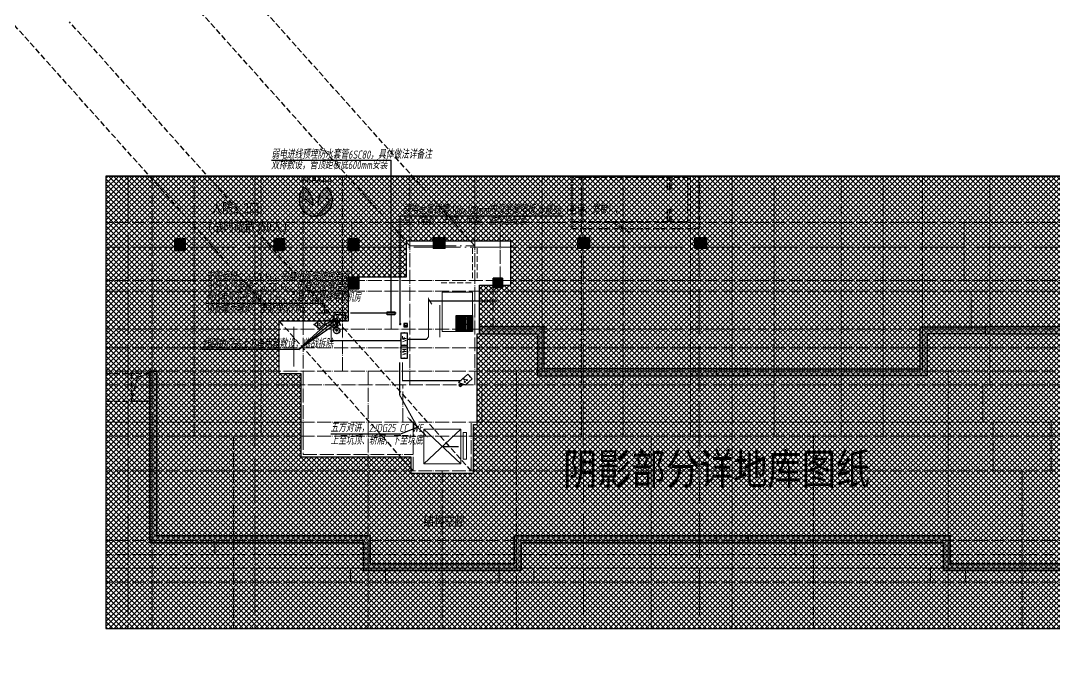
# Model space of a CAD drawing. Extents: x 3002737 to 4077523, y -995787 to -7267.
# Drawn here: x 3041366 to 3085920, y -801547 to -773423 of the extents above; entities that cross this region are included whole.
import ezdxf
from ezdxf.enums import TextEntityAlignment as Align
from ezdxf.xclip import XClip

# ---------------------------------------------------------------- set-up
doc = ezdxf.new("R2010")
doc.units = 0
doc.header["$LTSCALE"] = 1000
doc.header["$MEASUREMENT"] = 0
doc.header["$XCLIPFRAME"] = 2
for name, pattern in [('#P_--_20B1_001_t3$0$DASH', [0.35, 0.25, -0.1]), ('__DASH', [0.35, 0.25, -0.1]), ('DASH', [0.35, 0.25, -0.1]), ('DOTE', [2.4200000000000004, 2, -0.2, 0.02, -0.2])]:
    doc.linetypes.add(name, pattern=pattern)
doc.layers.get('0').update_dxf_attribs({"linetype": 'CONTINUOUS'})
for name, color, linetype in [('!!电气', 1, 'CONTINUOUS'), ('!校对', 2, 'CONTINUOUS'), ('0-R-口部编号', 211, 'CONTINUOUS'), ('0-R-风井', 2, 'CONTINUOUS'), ('0-R疏散口', 20, 'CONTINUOUS'), ('0-R防护单元标注', 2, 'CONTINUOUS'), ('DIM-照明', 7, 'CONTINUOUS'), ('EQUIP-安防', 3, 'CONTINUOUS'), ('EQUIP-电视', 3, 'CONTINUOUS'), ('HS-A-停车位（标准）', 9, 'CONTINUOUS'), ('LWIRE', 4, 'CONTINUOUS'), ('S-砼墙', 40, 'CONTINUOUS'), ('text', 7, 'CONTINUOUS'), ('WIRE-安防', 4, 'CONTINUOUS'), ('WIRE-综合布线', 5, 'DASH'), ('人防集水坑', 11, 'CONTINUOUS'), ('电气', 6, 'CONTINUOUS'), ('疏散口', 20, 'CONTINUOUS')]:
    doc.layers.add(name, color=color, linetype=linetype)
for name, color, linetype, lineweight in [('3.5方案汇报，与郭总、侯月琴确定户型_t8$0$STAIR', 2, 'CONTINUOUS', 18), ('DOTE', 19, 'DOTE', 9), ('STAIR', 252, 'CONTINUOUS', 20), ('WINDOW', 146, 'CONTINUOUS', 20), ('填充', 251, 'CONTINUOUS', 5), ('排水', 252, 'CONTINUOUS', 20), ('砼柱', 2, 'CONTINUOUS', 35)]:
    doc.layers.add(name, color=color, linetype=linetype, lineweight=lineweight)
doc.styles.add('-宋体', font='', dxfattribs={"width": 0.8})
doc.styles.add('_TEL_DIM', font='SIMPLEX', dxfattribs={"width": 0.8, "height": 3.5, "bigfont": 'HZTXT'})
doc.styles.add('HZTXT', font='gbeitc.shx', dxfattribs={"width": 0.8, "height": 400, "bigfont": 'hztxt.shx'})
doc.styles.add('SM1', font='realsz.shx', dxfattribs={"width": 0.75, "bigfont": 'realhz.shx'})
doc.styles.get("Standard").update_dxf_attribs({"font": 'gbenor.shx', "bigfont": 'gbcbig.shx'})
doc.styles.add('黑体', font='simhei.ttf')
doc.styles.get('-宋体').set_extended_font_data('SimSun')

# ---------------------------------------------------------------- blocks, each defined once
blk = doc.blocks.new('A$C1DD019F9')
at = {"layer": '疏散口'}
h = blk.add_hatch(color=256, dxfattribs=at)
edge = h.paths.add_edge_path()
edge.add_line((1657.837590239942, 3315.723901660649), (367.3306208625436, 2025.216944172512))
edge.add_arc((562.7390984487897, 1829.808464785995), 276.3493204781321, 134.999999736071, 315.0000450135555)
edge.add_line((758.1477304548025, 1634.400139819365), (1381.488251060247, 2257.740654682275))
edge.add_arc((-487.2515846193137, 1989.868379143272), 1887.841129295078, -24.12321173134552, 8.157426411511608, ccw=False)
edge.add_arc((-487.2518275084583, 1989.868449001487), 1887.841379523462, 303.5961554791981, 335.8767893464231, ccw=False)
edge.add_arc((1657.83757689014, 1657.627985069564), 1658.095916591085, 89.99999953869542, 228.4172749558772, ccw=False)
h = blk.add_hatch(color=256, dxfattribs=at)
edge = h.paths.add_edge_path()
edge.add_line((1657.837590239942, 3315.723901660649), (2948.344559617341, 2025.216944172512))
edge.add_arc((2752.936082031095, 1829.808464785995), 276.3493204781321, -135.00004501355562, 45.000000263928996, ccw=False)
edge.add_line((2557.527450025082, 1634.400139819365), (1934.186929419636, 2257.740654682275))
edge.add_arc((3802.926765099197, 1989.868379143272), 1887.841129295078, 171.8425735884883, 204.1232117313454)
edge.add_arc((3802.927007988342, 1989.868449001489), 1887.841379523464, 204.123210653577, 236.403844520802)
edge.add_arc((1657.837603589745, 1657.627985069564), 1658.095916591085, 311.5827250441228, 450.0000004613047)
for points in [[(1657.837590239942, 3315.723901660649), (367.3306208625437, 2025.216944172512, 1.000000395120669), (758.1477304548025, 1634.400139819365), (1381.488251060247, 2257.740654682275, -0.1417897514410627), (1235.721885070204, 1218.307265423704, -0.141789732410033), (557.3581269979476, 417.3751685111782, -0.6899650482418342), (1657.837590239942, 3315.723901660649)], [(1657.837590239942, 3315.723901660649), (2948.344559617341, 2025.216944172512, -1.000000395120669), (2557.527450025082, 1634.400139819365), (1934.186929419636, 2257.740654682275, 0.1417897514410627), (2079.953295409679, 1218.307265423704, 0.141789732410033), (2758.317053481937, 417.3751685111782, 0.6899650482418342), (1657.837590239942, 3315.723901660649)]]:
    blk.add_lwpolyline(points, format="xyb", close=True, dxfattribs=at)
blk = doc.blocks.new('TYUIYOIUO')
at = {"layer": '0-R-风井', "linetype": '__DASH'}
for p, q in [((-176845.2648744954, 752267.982219515), (-172262.26606619, 752267.982219515)), ((-172262.26606619, 752267.982219515), (-172262.26606619, 751067.982219515)), ((-171462.26606619, 752267.982219515), (-172262.26606619, 752267.982219515)), ((-171462.26606619, 751067.982219515), (-171462.26606619, 752267.982219515)), ((-177645.2648744954, 751067.982219515), (-172262.26606619, 751067.982219515)), ((-172262.26606619, 751067.982219515), (-171462.26606619, 751067.982219515)), ((-171462.26606619, 751067.982219515), (-172262.26606619, 751067.982219515))]:
    blk.add_line(p, q, dxfattribs=at)
blk.add_lwpolyline([(-171462.2654039526, 752267.9820795364), (-172010.2674376408, 752096.4550322909), (-172262.26606619, 751067.982219515)], dxfattribs=at)
blk = doc.blocks.new('A$C25A378E3')
at = {"layer": 'HS-A-停车位（标准）', "linetype": 'DASH'}
for p, q in [((299.9288666398497, 4280.200665866025), (299.9276344913524, 4120.200664976728)), ((299.9276344913524, 4120.200664976728), (799.9273485837039, 4120.008946264163)), ((299.9282505712472, 4200.200665451237), (799.9279646449722, 4200.00894667895)), ((299.9288666398497, 4280.200665866025), (799.9285807174165, 4280.00894703425)), ((799.9285807174165, 4280.00894703425), (799.9273485837039, 4120.008946264163)), ((1699.929113851395, 4280.193678615266), (1699.927881702897, 4120.19367778569)), ((1699.927881702897, 4120.19367778569), (2199.927595795365, 4120.001958953799)), ((1699.928497782676, 4200.193678200361), (2199.928211856517, 4200.001959428308)), ((1699.929113851395, 4280.193678615266), (2199.928827928961, 4280.001959843212)), ((2199.928827928961, 4280.001959843212), (2199.927595795365, 4120.001958953799)), ((300.0205537431175, 1700.046125917463), (-199.9740653929766, 2550.049336581258)), ((2200.020893819514, 1700.035927985562), (2700.026429273654, 2550.032717227354))]:
    blk.add_line(p, q, dxfattribs=at)
for points in [[(1.164153218269348e-10, 5499.999999999884), (2499.999999842257, 5499.971898506512), (2499.938176556607, -0.02810114610474557), (-0.06182328553404659, 3.472669050097466e-07)], [(299.9943796824664, 4999.996627852321), (2199.994379562442, 4999.975270717288), (2199.938176575466, -0.02472896687686443), (299.9381766954903, -0.003371831844560802)]]:
    blk.add_lwpolyline(points, close=True, dxfattribs=at)
blk = doc.blocks.new('A$C24B36177')
for points in [[(8033.00957166939, -57549.99999965215), (7583.00957166939, -57549.99999965215), (7583.00957166939, -58049.99999965215), (8033.00957166939, -58049.99999965215)], [(12308.00957166939, -57549.99999965215), (11858.00957166939, -57549.99999965215), (11858.00957166939, -58049.99999965215), (12308.00957166939, -58049.99999965215)], [(15508.00957167544, -57549.99999965215), (15058.00957167544, -57549.99999965215), (15058.00957167544, -58049.99999965215), (15508.00957167544, -58049.99999965215)], [(18725.00000000093, -57499.99999965215), (18725.00000000093, -57949.99999965215), (19225.00000000093, -57949.99999965215), (19225.00000000093, -57499.99999965215)], [(24950.00000000093, -57499.99999965215), (24950.00000000093, -57949.99999965215), (25450.00000000093, -57949.99999965215), (25450.00000000093, -57499.99999965215)], [(30000.00000000093, -57499.99999965215), (30000.00000000093, -57949.99999965215), (30500.00000000093, -57949.99999965215), (30500.00000000093, -57499.99999965215)], [(15508.00957167544, -59195.67061941), (15058.00957167544, -59195.67061941), (15058.00957167544, -59695.67061941), (15508.00957167544, -59695.67061941)], [(21708.00957167544, -59245.67061941), (21308.00957167544, -59245.67061941), (21308.00957167544, -59645.67061941), (21708.00957167544, -59645.67061941)]]:
    blk.add_hatch(color=252).paths.add_polyline_path(points)
at = {"layer": '砼柱', "color": 252, "lineweight": 35}
for points in [[(8033.00957166939, -57549.99999965215), (7583.00957166939, -57549.99999965215), (7583.00957166939, -58049.99999965215), (8033.00957166939, -58049.99999965215)], [(12308.00957166939, -57549.99999965215), (11858.00957166939, -57549.99999965215), (11858.00957166939, -58049.99999965215), (12308.00957166939, -58049.99999965215)], [(15508.00957167544, -57549.99999965215), (15058.00957167544, -57549.99999965215), (15058.00957167544, -58049.99999965215), (15508.00957167544, -58049.99999965215)], [(18725.00000000093, -57499.99999965215), (18725.00000000093, -57949.99999965215), (19225.00000000093, -57949.99999965215), (19225.00000000093, -57499.99999965215)], [(24950.00000000093, -57499.99999965215), (24950.00000000093, -57949.99999965215), (25450.00000000093, -57949.99999965215), (25450.00000000093, -57499.99999965215)], [(30000.00000000093, -57499.99999965215), (30000.00000000093, -57949.99999965215), (30500.00000000093, -57949.99999965215), (30500.00000000093, -57499.99999965215)], [(15508.00957167544, -59195.67061941), (15058.00957167544, -59195.67061941), (15058.00957167544, -59695.67061941), (15508.00957167544, -59695.67061941)], [(21708.00957167544, -59245.67061941), (21308.00957167544, -59245.67061941), (21308.00957167544, -59645.67061941), (21708.00957167544, -59645.67061941)]]:
    blk.add_lwpolyline(points, close=True, dxfattribs=at)
blk = doc.blocks.new('FSFSFASFSFESFSEF')
at = {"layer": '人防集水坑', "ltscale": 0.8}
h = blk.add_hatch(dxfattribs=at)
h.set_pattern_fill('GRATE', color=256, scale=75, style=0)
h.set_pattern_definition([(270, (-806039.3574039747, 23438904.07928268), (59.53125, -1.822618869043522e-14), []), (360, (-806039.3574039747, 23438904.07928268), (8.748522416193854e-14, 238.125), [])])
h.paths.add_polyline_path([(286466.5787021541, 761315.5335229017), (287066.5787021541, 761315.5335229017), (287066.5787021541, 760715.5335229017), (286466.5787021541, 760715.5335229017)])
at = {"layer": '人防集水坑'}
for points in [[(287116.5787021541, 760665.5335229017), (286416.5787021541, 760665.5335229017), (286416.5787021541, 761365.5335229017), (287116.5787021541, 761365.5335229017)], [(287066.5787021541, 760715.5335229017), (286466.5787021541, 760715.5335229017), (286466.5787021541, 761315.5335229017), (287066.5787021541, 761315.5335229017)]]:
    blk.add_lwpolyline(points, close=True, dxfattribs=at)
at = {"layer": '排水'}
blk.add_lwpolyline([(285816.5787021536, 760665.5335229018), (287116.5787021536, 760665.5335229018), (287116.5787021534, 762365.5335229018), (285816.5787021534, 762365.5335229018)], close=True, dxfattribs=at)
blk = doc.blocks.new('A$C74D73064')
at = {"layer": 'S-砼墙', "linetype": 'ByBlock'}
h = blk.add_hatch(color=252, dxfattribs=at)
h.dxf.hatch_style = 1
h.paths.add_polyline_path([(120813.0446735101, 23073.58569761738), (120813.0446735101, 22773.58569761738), (123313.0446743381, 22773.58569761738), (123313.0446743381, 20973.58569842193), (132389.0566211403, 20973.58570694039), (132389.0566207753, 21273.58570694039), (123613.0446743381, 21273.58569878701), (123613.0446743381, 23073.58569761738)])
h = blk.add_hatch(color=252, dxfattribs=at)
h.dxf.hatch_style = 1
h.paths.add_polyline_path([(142613.0701628977, 23073.58569761738), (142613.0701628977, 22773.58569761738), (140113.0701620698, 22773.58569761738), (140113.0701620698, 20973.58569842193), (131037.0582152675, 20973.58570694039), (131037.0582156326, 21273.58570694039), (139813.0701620698, 21273.58569878701), (139813.0701620698, 23073.58569761738)])
h = blk.add_hatch(color=252, dxfattribs=at)
h.dxf.hatch_style = 1
h.paths.add_polyline_path([(142613.0701628977, 23073.58569761738), (142613.0701628977, 22773.58569761738), (148313.0701613829, 22773.58569761738), (148313.0701613829, 20973.58569842193), (156813.0803640514, 20973.58567362209), (156813.0803636863, 21273.58567362209), (148613.0701613829, 21273.58569878701), (148613.0701613829, 23073.58569761738)])
h = blk.add_hatch(color=252, dxfattribs=at)
h.dxf.hatch_style = 1
h.paths.add_polyline_path([(132397.3616232752, 14073.585692161), (122313.0446736767, 14073.58569050278), (122313.0446735203, 12873.58569222968), (116113.0446758427, 12873.58569303458), (116113.0446763913, 14073.58569720155), (106913.0446720374, 14073.58570140856), (106913.0446720374, 21162.71327298798), (106613.0446720374, 21162.71327298798), (106613.0446720374, 13773.5857015457), (115813.0446763443, 13773.5856973395), (115813.0446757957, 12573.58569307462), (122613.0446734811, 12573.58569219057), (122613.0446736376, 13773.58569056494), (132397.3616233371, 13773.585692161)])
h = blk.add_hatch(color=252, dxfattribs=at)
h.dxf.hatch_style = 1
h.paths.add_polyline_path([(131028.7532131326, 14073.585692161), (141113.0701627311, 14073.58569050278), (141113.0701628876, 12873.58569222968), (147313.0701605651, 12873.58569303458), (147313.0701600165, 14073.58569720155), (156513.0701643705, 14073.58570140856), (156513.0701643705, 21162.71327298798), (156813.0701643705, 21162.71327298798), (156813.0701643705, 13773.5857015457), (147613.0701600636, 13773.5856973395), (147613.0701606121, 12573.58569307462), (140813.0701629267, 12573.58569219057), (140813.0701627702, 13773.58569056494), (131028.7532130707, 13773.585692161)])
at = {"layer": '填充'}
h = blk.add_hatch(dxfattribs=at)
h.set_pattern_fill('ANSI37', color=252, scale=100, style=0)
h.set_pattern_definition([(45, (953418.0689988486, -464688.2486653434), (-112.2532015133644, 112.2532015133644), []), (135, (953418.0689988486, -464688.2486653434), (-112.2532015133644, -112.2532015133644), [])])
h.paths.add_polyline_path([(115163.0337328772, 25223.58584189462), (115163.0337328687, 23323.58563984465), (112162.9439277471, 23323.58563984546), (112162.9439277444, 21073.60118549049), (113113.1169890254, 21073.56907853892), (113113.0592479145, 17473.62538959773), (117863.0349432965, 17473.56139976659), (117863.0312784122, 16773.59377983701), (120563.0336433345, 16773.59252153302), (120563.0360961088, 18873.65326665656), (120713.0863819981, 18873.52454982989), (120713.0837655098, 22773.53190565179), (120813.030525555, 22773.6394634454), (120813.035433386, 24873.58587426262), (122162.7863947467, 24871.42321983527), (122162.7777399082, 26768.17206862045), (117663.0336165932, 26775.40211124648), (117663.033622301, 25223.58963364828)], flags=16)
h.paths.add_polyline_path([(104713.0339225736, 29573.58821820468), (158713.0207901149, 29573.58821820468), (158713.0207901149, 10073.58821938152), (104713.0339225736, 10073.58821938152)])
at = {"color": 252}
for points in [[(104713.0339225736, 29573.58821820468), (158713.0207901149, 29573.58821820468), (158713.0207901149, 10073.58821938152), (104713.0339225736, 10073.58821938152)], [(115163.0337328772, 25223.58584189462), (115163.0337328687, 23323.58563984465), (112162.9439277471, 23323.58563984546), (112162.9439277444, 21073.60118549049), (113113.1169890254, 21073.56907853892), (113113.0592479145, 17473.62538959773), (117863.0349432965, 17473.56139976659), (117863.0312784122, 16773.59377983701), (120563.0336433345, 16773.59252153302), (120563.0360961088, 18873.65326665656), (120713.0863819981, 18873.52454982989), (120713.0837655098, 22773.53190565179), (120813.030525555, 22773.6394634454), (120813.035433386, 24873.58587426262), (122162.7863947467, 24871.42321983527), (122162.7777399082, 26768.17206862045), (117663.0336165932, 26775.40211124648), (117663.033622301, 25223.58963364828)]]:
    blk.add_lwpolyline(points, close=True, dxfattribs=at)
at = {"layer": '3.5方案汇报，与郭总、侯月琴确定户型_t8$0$STAIR', "color": 252}
for p, q in [((120013.0339389597, 18673.57902331755), (118413.0339389592, 17173.57902331895)), ((118413.0339389592, 18673.57902331755), (120013.0339389597, 17173.57902331895))]:
    blk.add_line(p, q, dxfattribs=at)
for points in [[(118413.0339389592, 17173.57902331895), (118413.0339389592, 18673.57902331755), (120013.0339389597, 18673.57902331755), (120013.0339389597, 17173.57902331895)], [(120113.0339389502, 17373.57902343443), (120113.0339389502, 18523.5790234349), (120263.033938953, 18523.5790234349), (120263.033938953, 17373.57902343443)]]:
    blk.add_lwpolyline(points, close=True, dxfattribs=at)
at = {"layer": 'DOTE', "color": 252}
for p, q in [((105680.0351011311, 54519.25646164967), (105680.0351011311, 8148.876076509594)), ((111130.0351011312, 54519.25646164967), (111130.0351011312, 8148.87607650971)), ((125240.0351011325, 54519.25646164967), (125305.0351011325, 8148.87607650971)), ((130240.0351011315, 54519.25646164967), (130305.0351011315, 8148.87607650971)), ((196116.043700602, 26519.29986870533), (-86385.24772744626, 26519.29986870522)), ((117813.0342295325, 26573.58858742355), (120613.0342338523, 26573.58858742344))]:
    blk.add_line(p, q, dxfattribs=at)
at = {"layer": 'DOTE', "color": 252, "linetype": 'DOTE', "ltscale": 0.3}
for p, q in [((113212.6522477574, 18373.86246106948), (113212.6522500894, 17573.8625362569)), ((113212.6522477887, 17573.8625362569), (117962.4579987339, 17573.86255010299))]:
    blk.add_line(p, q, dxfattribs=at)
at = {"layer": 'S-砼墙', "color": 252, "linetype": 'ByBlock'}
for points in [[(120813.0446735101, 23073.58569761738), (120813.0446735101, 22773.58569761738), (123313.0446743381, 22773.58569761738), (123313.0446743381, 20973.58569842193), (132389.0566211403, 20973.58570694039), (132389.0566207753, 21273.58570694039), (123613.0446743381, 21273.58569878701), (123613.0446743381, 23073.58569761738)], [(142613.0701628977, 23073.58569761738), (142613.0701628977, 22773.58569761738), (140113.0701620698, 22773.58569761738), (140113.0701620698, 20973.58569842193), (131037.0582152675, 20973.58570694039), (131037.0582156326, 21273.58570694039), (139813.0701620698, 21273.58569878701), (139813.0701620698, 23073.58569761738)], [(142613.0701628977, 23073.58569761738), (142613.0701628977, 22773.58569761738), (148313.0701613829, 22773.58569761738), (148313.0701613829, 20973.58569842193), (156813.0803640514, 20973.58567362209), (156813.0803636863, 21273.58567362209), (148613.0701613829, 21273.58569878701), (148613.0701613829, 23073.58569761738)]]:
    blk.add_lwpolyline(points, close=True, dxfattribs=at)
at = {"layer": 'S-砼墙', "color": 252, "lineweight": 35}
for points in [[(132397.3616232752, 14073.585692161), (122313.0446736767, 14073.58569050278), (122313.0446735203, 12873.58569222968), (116113.0446758427, 12873.58569303458), (116113.0446763913, 14073.58569720155), (106913.0446720374, 14073.58570140856), (106913.0446720374, 21162.71327298798), (106613.0446720374, 21162.71327298798), (106613.0446720374, 13773.5857015457), (115813.0446763443, 13773.5856973395), (115813.0446757957, 12573.58569307462), (122613.0446734811, 12573.58569219057), (122613.0446736376, 13773.58569056494), (132397.3616233371, 13773.585692161)], [(131028.7532131326, 14073.585692161), (141113.0701627311, 14073.58569050278), (141113.0701628876, 12873.58569222968), (147313.0701605651, 12873.58569303458), (147313.0701600165, 14073.58569720155), (156513.0701643705, 14073.58570140856), (156513.0701643705, 21162.71327298798), (156813.0701643705, 21162.71327298798), (156813.0701643705, 13773.5857015457), (147613.0701600636, 13773.5856973395), (147613.0701606121, 12573.58569307462), (140813.0701629267, 12573.58569219057), (140813.0701627702, 13773.58569056494), (131028.7532130707, 13773.585692161)]]:
    blk.add_lwpolyline(points, close=True, dxfattribs=at)
at = {"layer": 'STAIR', "color": 252, "linetype": '#P_--_20B1_001_t3$0$DASH'}
for p, q in [((120512.6750830493, 26473.43362693675), (120512.675083077, 25173.82425416785)), ((120712.6750830703, 25173.82425416785), (120712.6699965848, 26473.82416620152)), ((119163.0375650981, 24973.57798508916), (120513.0339390833, 24973.57798461604))]:
    blk.add_line(p, q, dxfattribs=at)
at = {"layer": 'STAIR', "color": 252}
blk.add_lwpolyline([(119103.0329206019, 24015.1139625354), (119103.0252705384, 22633.57843905326)], dxfattribs=at)
at = {"layer": 'WINDOW', "color": 252}
blk.add_line((112812.947745429, 21373.64992184553), (112812.9940717816, 23073.58563984302), dxfattribs=at)
at = {"layer": '填充', "color": 252}
for points in [[(104713.0339225736, 29573.58821820468), (158713.0207901149, 29573.58821820468), (158713.0207901149, 10073.58821938152), (104713.0339225736, 10073.58821938152)], [(115163.0337328772, 25223.58584189462), (115163.0337328687, 23323.58563984465), (112162.9439277471, 23323.58563984546), (112162.9439277444, 21073.60118549049), (113113.1169890254, 21073.56907853892), (113113.0592479145, 17473.62538959773), (117863.0349432965, 17473.56139976659), (117863.0312784122, 16773.59377983701), (120563.0336433345, 16773.59252153302), (120563.0360961088, 18873.65326665656), (120713.0863819981, 18873.52454982989), (120713.0837655098, 22773.53190565179), (120813.030525555, 22773.6394634454), (120813.035433386, 24873.58587426262), (122162.7863947467, 24871.42321983527), (122162.7777399082, 26768.17206862045), (117663.0336165932, 26775.40211124648), (117663.033622301, 25223.58963364828)]]:
    blk.add_lwpolyline(points, close=True, dxfattribs=at)
at = {"color": 252}
for name, p in [('A$C24B36177', (100104.7992927883, 84419.25646130543)), ('FSFSFASFSFESFSEF', (-166603.544763511, -737791.9544918023))]:
    blk.add_blockref(name, p, dxfattribs=at)
at = {"layer": '0-R疏散口', "color": 252, "xscale": -0.4305656706515025, "yscale": 0.4305656706515025, "zscale": 0.4305656706515025, "rotation": 181.4259203059818}
blk.add_blockref('A$C1DD019F9', (113024.1623974966, 29247.61985983886), dxfattribs=at)
at = {"layer": 'HS-A-停车位（标准）', "color": 252}
blk.add_blockref('TYUIYOIUO', (278075.2999756152, -731194.3965097175), dxfattribs=at)
at = {"layer": 'HS-A-停车位（标准）', "color": 252, "linetype": 'DASH', "xscale": -1, "rotation": 269.9993559612105}
blk.add_blockref('A$C25A378E3', (124805.0351014789, 27319.3182849366), dxfattribs=at)
at = {"layer": '0-R-口部编号', "color": 252, "style": '-宋体', "width": 0.75}
for s, p in [('人防2-2口', (109270.4349734171, 27974.05456492212)), ('(战时疏散350人)', (109097.6743380411, 27185.1620802572))]:
    blk.add_text(s, height=450, dxfattribs=at).set_placement(p)
at = {"layer": '0-R疏散口', "color": 252, "style": '-宋体', "width": 0.75}
blk.add_text('疏散口', height=450, dxfattribs=at).set_placement((113100.2447193355, 29316.4898346425))
at = {"layer": '0-R防护单元标注', "color": 252, "style": '-宋体', "width": 0.8}
blk.add_text('结构空腔', height=405, dxfattribs=at).set_placement((118411.6359662532, 14504.12095285417))
blk = doc.blocks.new('HFHFTHFD')
at = {"layer": 'DOTE', "linetype": 'DOTE', "ltscale": 0.3}
for p, q in [((420616.5787028493, 612948.8100463543), (420616.5787028495, 593448.8100475312)), ((422416.5787019647, 601748.8100391305), (422416.5787019647, 612948.8100463543)), ((425316.5787020741, 601748.8100473222), (425316.5787020741, 612948.8100463543)), ((427116.5787021646, 601748.8100473222), (427116.5787027501, 612948.8100463543)), ((428816.5787016117, 604548.8100388076), (428816.5787015849, 612948.8100463543)), ((431716.5787021924, 603949.0803065526), (431716.5787021923, 612948.8100463543)), ((434516.5787031293, 603949.0803065526), (434516.5787031293, 612948.8100463543)), ((437416.57870371, 604548.8100388076), (437416.5787037368, 612948.8100463543)), ((439116.5787031571, 601748.8100473222), (439116.5787025715, 612948.8100463543)), ((440916.5787032476, 601748.8100473222), (440916.5787032476, 612948.8100463543)), ((443816.578703357, 601748.8100391305), (443816.5787033571, 612948.8100463543)), ((445616.5787024723, 612948.8100463543), (445616.5787024723, 593448.8100475312)), ((447416.5787015875, 601748.8100391305), (447416.5787015874, 612948.8100463543)), ((450316.5787016969, 601748.8100473222), (450316.5787016969, 612948.8100463543)), ((452116.5787017875, 601748.8100473222), (452116.578702373, 612948.8100463543)), ((453816.5787012345, 604548.8100388076), (453816.5787012078, 612948.8100463543)), ((456716.5787018152, 603949.0803065526), (456716.5787018152, 612948.8100463543)), ((472616.5787020951, 610948.8100463543), (418616.5787028495, 610948.8100463543)), ((429216.5787418562, 608448.8079394411), (429216.5792071599, 610948.8075475836)), ((435616.5800621139, 608448.8079394314), (435616.5805274176, 610948.8075475739)), ((455616.5773428306, 608448.8079394314), (455616.5768775269, 610948.8075475739)), ((472616.5787020951, 608448.8100463543), (418616.5787028495, 608448.8100463543)), ((430916.5787021924, 606348.8100465569), (430916.5787021922, 608448.8100463543)), ((435316.5787031294, 606348.8100465569), (435316.5787031293, 608448.8100463543)), ((472616.5787020951, 607998.8100463543), (418616.5787028495, 607998.8100463543)), ((455916.5787018151, 606348.8100465569), (455916.5787018152, 607998.8100463542)), ((472616.5787020951, 606348.8100465569), (418616.5787028495, 606348.8100465569)), ((472616.5787020951, 605548.8100406288), (418616.5787028495, 605548.8100406289)), ((472616.5787020951, 604548.8100471114), (418616.5787028495, 604548.8100471116)), ((429916.7956125877, 604548.8100471115), (429916.5572264311, 593448.8100475312)), ((436316.361792734, 604548.8100471115), (436316.6001788905, 593448.8100475312)), ((454916.7956122105, 604548.8100471115), (454916.5572260541, 593448.8100475312)), ((418616.5787028495, 603949.0803176122), (472616.5787020951, 603949.0802720234)), ((431416.5779594908, 602348.8100463725), (431416.5779592263, 603948.8100463734)), ((434816.5794645891, 602348.8100463725), (434816.5794648536, 603948.8100463734)), ((456416.5779403554, 602348.8100463725), (456416.5779400909, 603948.8100463734)), ((472616.5787020951, 602348.8100463724), (418616.5787028495, 602348.8100463726)), ((431866.5787074884, 600248.8100463784), (431866.5787075731, 602348.8100463543)), ((434366.5786978334, 600248.8100463304), (434366.5786977486, 602348.8100463543)), ((456866.5787071111, 600248.8100463304), (456866.5787071959, 602348.8100463543)), ((459366.5786974561, 600248.8100463784), (459366.5786973714, 602348.8100463543)), ((472616.5787020951, 601748.8100473221), (418616.5787028495, 601748.8100473222)), ((424116.5787026776, 601748.8100392178), (424116.5787026776, 593448.8100475312)), ((442116.5787120232, 601748.8100392178), (442116.5787120232, 593448.8100475312)), ((449116.5786929213, 601748.8100392178), (449116.5786929213, 593448.8100475312)), ((472616.5787020951, 600248.810045596), (418616.5787028495, 600248.8100466327)), ((433116.5787096269, 600248.8100463543), (433116.5787096269, 593448.8100475312)), ((458116.5786953176, 600248.8100463543), (458116.5786953176, 593448.8100475312)), ((472616.5787020951, 597248.8100389724), (418616.5787028495, 597248.8100389724)), ((423316.5787026776, 597248.8100389725), (423316.5787026776, 596648.8100389723)), ((442916.5787231674, 597248.8100389725), (442916.5787231674, 596648.8100389723)), ((448316.5786817771, 597248.8100389725), (448316.5786817771, 596648.8100389723)), ((472616.5787020951, 596648.8100389723), (418616.5787028495, 596648.8100389723)), ((472616.5787020951, 596048.810047531), (418616.5787028495, 596048.810047531)), ((429166.6130644571, 596048.8100475312), (429166.6001787189, 595448.8100475312)), ((430666.5829980801, 596048.8100475312), (430666.5958838182, 595448.8100475312)), ((435566.574427765, 596048.8100475312), (435566.5615420268, 595448.8100475312)), ((437066.544361388, 596048.8100475312), (437066.5572471261, 595448.8100475312)), ((454166.6130435566, 596048.8100475312), (454166.6001578184, 595448.8100475312)), ((455666.5829771796, 596048.8100475312), (455666.5958629177, 595448.8100475312)), ((472616.5787020951, 595448.810047531), (418616.5787028495, 595448.8100475312))]:
    blk.add_line(p, q, dxfattribs=at)
blk = doc.blocks.new('A$C1984283D')
at = {"color": 251, "linetype": '__DASH', "true_color": 0x636466}
for p, q in [((22902.27094201744, 33464.5662420853), (5579.640258559957, 52818.60173579399)), ((25702.27094089426, 33464.56624208507), (8379.640257436782, 52818.60173579399)), ((23052.27163664997, 23764.56650227774), (5729.640953192487, 43118.60199598642)), ((25552.46730292588, 23764.56650227774), (8229.836619468406, 43118.60199598642))]:
    blk.add_line(p, q, dxfattribs=at)
at = {"color": 1}
blk.add_line((24302.46589246136, 24814.55307708576), (25007.80717981746, 24814.55307708576), dxfattribs=at)
ref = blk.add_blockref('A$C74D73064', (-94910.56804271042, 6890.976862527197))
XClip(ref).set_block_clipping_path([(104713.0339338902, 10073.589627109584), (158713.0208014316, 29573.5896259328)])
blk.add_blockref('HFHFTHFD', (-408814.1128116697, -576484.2435578944))
at = {"layer": 'text', "color": 8, "style": '黑体', "width": 0.8}
blk.add_text('阴影部分详地库图纸', height=1345.89029535865, dxfattribs=at).set_placement((29519.28807449993, 23175.30230136239))
blk = doc.blocks.new('$equip$00001465')
for p, q in [((-0.75, 0.1000000000003638), (-0.4571428571434808, 0.1000000000003638)), ((-0.75, -0.1000000000003638), (-0.75, 0.1000000000003638)), ((-0.5999999999985448, 0.3500000000003638), (-0.2000000000007276, -0.3500000000003638)), ((-0.5999999999985448, 0.3500000000003638), (0.75, 0.3500000000003638)), ((0.75, 0.3500000000003638), (0.75, -0.3500000000003638)), ((-0.75, -0.1000000000003638), (-0.3428571428557916, -0.1000000000003638)), ((0.75, -0.3500000000003638), (-0.2000000000007276, -0.3500000000003638))]:
    blk.add_line(p, q)
for centre in [(-0.0499999999992724, -0.0499999999992724), (0.09999999999854481, 0.1499999999996362), (0.25, -0.0499999999992724)]:
    blk.add_circle(centre, 0.05)
for p in [(-0.75, 0), (0.0750000000007276, 0.3500000000003638), (0.75, 0), (0.0750000000007276, -0.3500000000003638)]:
    blk.add_point(p)
for points in [[(-0.0499999999992724, 0), (-0.0499999999992724, 0), (-0.0750000000007276, -0.006698729810523218), (-0.02500000000145519, -0.006698729810523218)], [(0.05669872981161461, 0.1749999999992724), (0.143301270189113, 0.1749999999992724), (0.0499999999992724, 0.1499999999996362), (0.1500000000014552, 0.1499999999996362)], [(0.05669872981161461, 0.125), (0.143301270189113, 0.125), (0.0499999999992724, 0.1499999999996362), (0.1500000000014552, 0.1499999999996362)], [(0.0750000000007276, 0.1933012701883854), (0.125, 0.1933012701883854), (0.05669872981161461, 0.1749999999992724), (0.143301270189113, 0.1749999999992724)], [(0.0750000000007276, 0.106698729810887), (0.125, 0.106698729810887), (0.05669872981161461, 0.125), (0.143301270189113, 0.125)], [(0.09999999999854481, 0.2000000000007276), (0.09999999999854481, 0.2000000000007276), (0.0750000000007276, 0.1933012701883854), (0.125, 0.1933012701883854)], [(0.09999999999854481, 0.1000000000003638), (0.09999999999854481, 0.1000000000003638), (0.0750000000007276, 0.106698729810887), (0.125, 0.106698729810887)], [(0.25, 0), (0.25, 0), (0.2249999999985448, -0.006698729810523218), (0.2750000000014552, -0.006698729810523218)], [(-0.09330127018984058, -0.0249999999996362), (-0.006698729812342208, -0.0249999999996362), (-0.09999999999854481, -0.0499999999992724), (0, -0.0499999999992724)], [(-0.09330127018984058, -0.0750000000007276), (-0.006698729812342208, -0.0750000000007276), (-0.09999999999854481, -0.0499999999992724), (0, -0.0499999999992724)], [(-0.0750000000007276, -0.006698729810523218), (-0.02500000000145519, -0.006698729810523218), (-0.09330127018984058, -0.0249999999996362), (-0.006698729812342208, -0.0249999999996362)], [(-0.0750000000007276, -0.09330127018984058), (-0.02500000000145519, -0.09330127018984058), (-0.09330127018984058, -0.0750000000007276), (-0.006698729812342208, -0.0750000000007276)], [(-0.0499999999992724, -0.1000000000003638), (-0.0499999999992724, -0.1000000000003638), (-0.0750000000007276, -0.09330127018984058), (-0.02500000000145519, -0.09330127018984058)], [(0.2066987298094318, -0.0249999999996362), (0.2933012701905682, -0.0249999999996362), (0.2000000000007276, -0.0499999999992724), (0.2999999999992724, -0.0499999999992724)], [(0.2066987298094318, -0.0750000000007276), (0.2933012701905682, -0.0750000000007276), (0.2000000000007276, -0.0499999999992724), (0.2999999999992724, -0.0499999999992724)], [(0.2249999999985448, -0.006698729810523218), (0.2750000000014552, -0.006698729810523218), (0.2066987298094318, -0.0249999999996362), (0.2933012701905682, -0.0249999999996362)], [(0.2249999999985448, -0.09330127018984058), (0.2750000000014552, -0.09330127018984058), (0.2066987298094318, -0.0750000000007276), (0.2933012701905682, -0.0750000000007276)], [(0.25, -0.1000000000003638), (0.25, -0.1000000000003638), (0.2249999999985448, -0.09330127018984058), (0.2750000000014552, -0.09330127018984058)]]:
    blk.add_solid(points)
at = {"flags": 9}
blk.add_attdef('A', (-0.0158493649068987, -0.01584936490507971), '', height=2e-05, dxfattribs=at)
blk = doc.blocks.new('A$C04F44ECC')
at = {"layer": '!!电气'}
for p, q in [((0, 0), (-300, 0)), ((-300, 0), (-300, -300)), ((-250, -200), (-250, 0)), ((0, 0), (-223.3450037743896, -26.92685067094862)), ((-50, 0), (-50, -200)), ((0, -300), (0, 0)), ((-223.3450037743896, -26.92685067094862), (-300, -300)), ((-300, -300), (0, -300)), ((-50, -200), (-250, -200))]:
    blk.add_line(p, q, dxfattribs=at)
blk = doc.blocks.new('$equip$00001801')
for p, q in [((-0.6500000000014552, 0.7000000000007276), (-0.6500000000014552, 0)), ((0.6500000000014552, 0.7000000000007276), (-0.6500000000014552, 0.7000000000007276)), ((-0.6500000000014552, 0), (0.6500000000014552, 0)), ((0.6500000000014552, 0.7000000000007276), (0.6500000000014552, 0))]:
    blk.add_line(p, q)
for p in [(-0.6500000000014552, 0.3500000000003638), (0, 0.7000000000007276), (0, 0), (0.6500000000014552, 0.3500000000003638)]:
    blk.add_point(p)
at = {"color": 7, "style": '_TEL_DIM'}
blk.add_attdef('$TEXT$', text='', height=0.4, dxfattribs=at).set_placement((0, 0.3500000000003638), align=Align.MIDDLE_CENTER)
at = {"color": 7, "style": '_TEL_DIM', "flags": 1}
blk.add_attdef('A', text='', height=2e-05, dxfattribs=at).set_placement((0, 0), align=Align.MIDDLE_CENTER)
blk = doc.blocks.new('$equip$00001800')
for p, q in [((-0.6500000000014552, 0.7000000000007276), (-0.6500000000014552, 0)), ((0.6500000000014552, 0.7000000000007276), (-0.6500000000014552, 0.7000000000007276)), ((-0.6500000000014552, 0), (0.6500000000014552, 0)), ((0.6500000000014552, 0.7000000000007276), (0.6500000000014552, 0))]:
    blk.add_line(p, q)
for p in [(-0.6500000000014552, 0.3500000000003638), (0, 0.7000000000007276), (0, 0), (0.6500000000014552, 0.3500000000003638)]:
    blk.add_point(p)
at = {"color": 7, "style": '_TEL_DIM'}
blk.add_attdef('$TEXT$', text='', height=0.4, dxfattribs=at).set_placement((0, 0.3500000000003638), align=Align.MIDDLE_CENTER)
at = {"color": 7, "style": '_TEL_DIM', "flags": 1}
blk.add_attdef('A', text='', height=2e-05, dxfattribs=at).set_placement((0, 0), align=Align.MIDDLE_CENTER)
blk = doc.blocks.new('$equip$00002617')
for p, q in [((0.6250151190488396, 0.4150200000058248), (-0.6249848809511604, 0.4150200000058248)), ((-0.6249848809511604, 0.4150200000058248), (-0.6249848809511604, -0.4149799999959214)), ((-0.6249848809511604, 0.2150200000050972), (0.3250151190459292, 0.2150200000050972)), ((0.3250151190459292, 0.2150200000050972), (0.6250151190488396, 0.07502000000567932)), ((0.6250151190488396, -0.4149799999959214), (0.6250151190488396, 0.4150200000058248)), ((-0.6249848809511604, -0.4149799999959214), (0.6250151190488396, -0.4149799999959214))]:
    blk.add_line(p, q)
at = {"linetype": 'Continuous', "const_width": 0.04}
blk.add_lwpolyline([(-0.6249848809511604, 0.4150200000058248), (0.6250151190488396, 0.4150200000058248), (0.6250151190488396, -0.4149799999959214), (-0.6249848809511604, -0.4149799999959214)], close=True, dxfattribs=at)
at = {"color": 1}
for p in [(-0.6249848809511604, 2.000000495172571e-05), (1.51190488395514e-05, 0.4150200000058248), (0.6250151190488396, 2.000000495172571e-05), (0.01750438004455646, -0.4149799999959214)]:
    blk.add_point(p, dxfattribs=at)
at = {"color": 7, "style": '_TEL_DIM', "flags": 1}
blk.add_attdef('A', text='', height=2.5e-05, dxfattribs=at).set_placement((0, 1.818989403545856e-12), align=Align.MIDDLE_CENTER)
blk = doc.blocks.new('$equip$00002474')
for p, q in [((-0.519992380955955, 1.000000338535756e-05), (7.619048119522631e-06, 0.4400100000020757)), ((7.619048119522631e-06, -0.4399899999989429), (-0.519992380955955, 1.000000338535756e-05)), ((7.619048119522631e-06, 0.4400100000020757), (0.5200076190521941, 1.000000338535756e-05)), ((0.5200076190521941, 1.000000338535756e-05), (7.619048119522631e-06, -0.4399899999989429))]:
    blk.add_line(p, q)
at = {"const_width": 0.04}
blk.add_lwpolyline([(7.619048119522631e-06, 0.4400100000020757), (-0.519992380955955, 1.000000338535756e-05), (7.619048119522631e-06, -0.4399899999989429), (0.5200076190521941, 1.000000338535756e-05), (7.619048119522631e-06, 0.4400100000020757), (-0.519992380955955, 1.000000338535756e-05)], dxfattribs=at)
for p in [(-0.519992380955955, 1.000000338535756e-05), (7.619048119522631e-06, 0.4400100000020757), (0.5200076190521941, 1.000000338535756e-05), (7.619048119522631e-06, -0.4399899999989429)]:
    blk.add_point(p)
at = {"color": 7, "style": '_TEL_DIM'}
blk.add_attdef('$TEXT$', text='', height=0.3, dxfattribs=at).set_placement((0.02805548798642121, 0.01213281898526475), align=Align.MIDDLE_CENTER)
at = {"color": 7, "style": '_TEL_DIM', "flags": 1}
blk.add_attdef('A', text='', height=2e-05, dxfattribs=at).set_placement((0, 0), align=Align.MIDDLE_CENTER)
blk = doc.blocks.new('$TelecSys$00000079')
for p, q in [((0.7000000000007276, 0.7000000000007276), (0, 0)), ((0.1041666666678793, 0.1041666666660603), (0.1041666666678793, 0.1041666666660603)), ((-0.1041666666678793, -0.1041666666660603), (-0.1041666666678793, -0.1041666666660603))]:
    blk.add_line(p, q)
at = {"const_width": 0.1425}
blk.add_lwpolyline([(-0.07125000000087311, 0, 1), (0.07125000000087311, 0, 1)], format="xyb", close=True, dxfattribs=at)
blk.add_solid([(0.6300000000010186, 0.7700000000004366), (0.7700000000004366, 0.6299999999991996), (1.150000000001455, 1.149999999999636)])
at = {"width": 0.8, "flags": 9}
blk.add_attdef('A', (0, 0), '', height=2e-05, dxfattribs=at)
blk = doc.blocks.new('$TelecSys$00000080')
for p, q in [((-0.7000000000007276, -0.7000000000007276), (0, 0)), ((0.1041666666678793, 0.1041666666660603), (0.1041666666678793, 0.1041666666660603)), ((-0.1041666666678793, -0.1041666666660603), (-0.1041666666678793, -0.1041666666660603))]:
    blk.add_line(p, q)
at = {"const_width": 0.1425}
blk.add_lwpolyline([(0.07125000000087311, 0, 1), (-0.07125000000087311, 0, 1)], format="xyb", close=True, dxfattribs=at)
blk.add_solid([(-0.6300000000010186, -0.7700000000004366), (-0.7700000000004366, -0.6299999999991996), (-1.150000000001455, -1.149999999999636)])
at = {"width": 0.8, "flags": 9}
blk.add_attdef('A', (0, 0), '', height=2e-05, rotation=180, dxfattribs=at)
blk = doc.blocks.new('$equip$00002479')
at = {"const_width": 0.04}
blk.add_lwpolyline([(-0.2999923809402389, 1.000000338535756e-05, 1), (0.3000076190510299, 1.000000338535756e-05, 0.9999999999999999), (-0.2999923809402389, 1.000000338535756e-05, 0.9428827038296898)], format="xyb", dxfattribs=at)
for centre, radius in [((7.619048119522631e-06, 1.000000338535756e-05), 0.3000000000001062), ((0, 0), 0.08405157696738315)]:
    blk.add_circle(centre, radius)
for p in [(-0.2999923809402389, 1.000000338535756e-05), (7.619048119522631e-06, 0.3000100000026578), (0.3000076190510299, 1.000000338535756e-05), (7.619048119522631e-06, -0.299989999999525)]:
    blk.add_point(p)
at = {"color": 7, "style": '_TEL_DIM', "flags": 1}
blk.add_attdef('A', text='', height=2e-05, dxfattribs=at).set_placement((0, 0), align=Align.MIDDLE_CENTER)
blk = doc.blocks.new('A$C18BE6784')
at = {"layer": 'EQUIP-安防', "linetype": 'ByBlock', "xscale": 400, "yscale": 400, "zscale": 400}
blk.add_blockref('$equip$00002479', (-46.808500650106, 62.06692868378013), dxfattribs=at)
at = {"layer": 'EQUIP-安防', "color": 7, "linetype": 'ByBlock', "style": 'SM1', "width": 0.75}
blk.add_text('K', height=71.76, dxfattribs=at).set_placement((0, 0))

msp = doc.modelspace()

# ---------------------------------------------------------------- linework, layer by layer
at = {"layer": '!!电气'}
for p, q in [((3052177.647496275, -779432.7696141894), (3057329.54546445, -779432.7696141894)), ((3057329.54546445, -786012.4456534073), (3057329.54546445, -779432.7696141894)), ((3057726.432667769, -781831.0363954857), (3064750.863703165, -781831.0363954853)), ((3057726.432667769, -786497.3166536251), (3057726.432667769, -781831.0363954857)), ((3054475.206138342, -785613.5311924695), (3049360.542245846, -785616.0745276955)), ((3054475.206138342, -786020.1282120012), (3054475.00395257, -785613.5312930091)), ((3054541.379921087, -785948.9146282228), (3054409.032355597, -786091.3417957795)), ((3054973.568466577, -786469.0958653045), (3053357.299325229, -787588.2462601168))]:
    msp.add_line(p, q, dxfattribs=at)
at = {"layer": '!!电气', "color": 2}
for q in [(3054728.632426058, -791240.4281563059), (3058465.161337138, -790936.5098730569)]:
    msp.add_line((3057714.97886438, -791240.4283940479), q, dxfattribs=at)
at = {"layer": '!!电气', "color": 6}
msp.add_lwpolyline([(3054842.351566119, -786260.6048843963), (3055009.028912398, -786260.6048843963), (3055009.028912398, -786657.4413861288), (3054842.351566119, -786657.4413861288)], close=True, dxfattribs=at)
at = {"layer": '!!电气', "color": 2}
msp.add_lwpolyline([(3057156.74582516, -785963.2617548647), (3057494.378148647, -785963.2617548647), (3057494.378148647, -786097.8277524969), (3057156.74582516, -786097.8277524969)], close=True, dxfattribs=at)
at = {"layer": '!!电气'}
for points in [[(3053353.726289147, -787591.1257169528), (3054778.970673573, -786442.5423856581)], [(3053361.669767548, -787584.7241854088), (3054600.234196241, -786442.5423856581)], [(3053353.726289147, -787591.1257169528), (3049181.639478969, -787591.1257169528)]]:
    msp.add_lwpolyline(points, dxfattribs=at)
for centre in [(3054610.73308569, -786447.7885031049), (3054789.469563022, -786447.7885031049), (3054973.568466577, -786469.0958653045)]:
    msp.add_circle(centre, 136.9949120040983, dxfattribs=at)
at = {"layer": '!校对', "color": 2}
msp.add_line((3058946.099275669, -785502.0221303881), (3061911.815210891, -785502.0221303881), dxfattribs=at)
at = {"layer": 'DIM-照明', "const_width": 50.00000000000001}
msp.add_lwpolyline([(3057701.43266777, -786497.3164202378, 1), (3057751.432667768, -786497.3168870116, 1)], format="xyb", close=True, dxfattribs=at)
at = {"layer": 'WIRE-安防', "color": 6, "const_width": 50}
for points in [[(3058037.034557985, -787153.3686016989), (3058859.538168936, -787153.3686016989), (3058947.703609387, -787037.7996774609), (3058944.067695814, -785410.6741536399), (3059087.864154965, -785646.8184564178)], [(3054434.225498558, -786520.2080976896), (3054871.061427681, -786332.3289461532)], [(3054871.061427681, -786332.3289461532), (3054746.829784654, -786458.8255839692), (3054746.829784654, -787213.4789942168), (3057757.44479341, -787213.4789942168)], [(3054980.797476258, -786628.2729892766), (3054981.468829915, -786332.3289461532)], [(3057702.744925951, -789530.508077372), (3057702.744925951, -788140.215652023)], [(3057715.211755588, -789578.8603687988), (3058465.161337138, -790936.5098730569)]]:
    msp.add_lwpolyline(points, dxfattribs=at)
at = {"layer": 'WIRE-安防', "color": 4, "const_width": 50}
msp.add_lwpolyline([(3060357.402827587, -788933.7079781074), (3057824.006142536, -788931.5038241361), (3057824.006142813, -788140.2156520654)], dxfattribs=at)
at = {"layer": 'WIRE-安防', "color": 6, "const_width": 50}
msp.add_lwpolyline([(3057702.744925951, -789530.508077372, 0.1268424951594525), (3057715.211755588, -789578.8603687988)], format="xyb", dxfattribs=at)
at = {"layer": 'WIRE-综合布线', "color": 4, "const_width": 50}
for points in [[(3054109.132880221, -786018.7410333141), (3054609.975867728, -786018.7410333141)], [(3055576.777119936, -786018.7410333141), (3057556.556218595, -786018.7410333141)]]:
    msp.add_lwpolyline(points, dxfattribs=at)

# ---------------------------------------------------------------- block references
at = {"layer": '!!电气'}
msp.add_blockref('A$C1984283D', (3035234.978639014, -816586.5741692532), dxfattribs=at)
at = {"xscale": 0.5, "yscale": 0.5, "zscale": 0.5}
msp.add_blockref('A$C04F44ECC', (3058037.250276305, -786472.0116932358), dxfattribs=at)
at = {"layer": 'EQUIP-安防', "color": 2, "xscale": 400, "yscale": 400, "zscale": 400}
msp.add_blockref('$equip$00002474', (3054226.222450937, -786520.2120976909), dxfattribs=at).add_auto_attribs({'$TEXT$': 'EL'})
msp.add_blockref('$equip$00002617', (3055121.055380061, -786166.3369461548), dxfattribs=at)
at = {"layer": 'EQUIP-安防', "color": 2, "xscale": 400, "yscale": 400, "zscale": 400, "rotation": 42.44794316508555}
msp.add_blockref('$equip$00001465', (3060507.283856452, -788960.2095676722), dxfattribs=at)
at = {"layer": 'EQUIP-电视', "color": 6, "xscale": 400, "yscale": 400, "zscale": 400, "rotation": 90}
for name, p, values in [('$equip$00001800', (3058037.44479341, -787141.4263102992), {'$TEXT$': 'VF'}), ('$equip$00001801', (3058037.444794209, -787699.2843234923), {'$TEXT$': 'VH'})]:
    msp.add_blockref(name, p, dxfattribs=at).add_auto_attribs(values)
at = {"layer": 'LWIRE', "xscale": -400.0000000000001, "yscale": 400, "zscale": 400, "rotation": 5.210173412706354e-06}
for name in ['$TelecSys$00000079', '$TelecSys$00000080']:
    msp.add_blockref(name, (3058465.161337138, -790936.5098730569), dxfattribs=at)
at = {"layer": '电气', "linetype": 'ByBlock', "xscale": 1.169999999925494, "yscale": 1.169999999925494, "zscale": 1.169999999925494}
msp.add_blockref('A$C18BE6784', (3055041.954807905, -786841.1502612992), dxfattribs=at)

# ---------------------------------------------------------------- texts
at = {"layer": 'DIM-照明', "color": 7, "style": 'HZTXT'}
for s, width, p in [('弱电进线预埋防水套管6SC80，具体做法详备注', 0.7, (3052173.39543732, -779368.35913323, 1500)), ('双排敷设，管顶距板底600mm安装', 0.7, (3052163.825152343, -779820.4174639592, 1500)), ('安防系统:2SC50 FC，引自小区安防控制室', 0.7, (3049355.060331299, -784635.0970841728, 1500)), ('光纤入户系统:2SC50 FC，引自小区电信机房', 0.7, (3049355.060331299, -785079.7740349292, 1500)), ('有线电视系统:2SC50 FC，引自小区有线电视机房', 0.65, (3049355.060331299, -785525.004982867, 1500)), ('顶板覆土敷设，室外埋深1.0m', 0.7, (3049342.551807629, -786011.5764639366, 1500)), ('线路由门头上方备用管敷设，临战拆除', 0.7, (3049210.857810214, -787526.7152359935, 1500))]:
    msp.add_text(s, height=350, dxfattribs=dict(at, width=width)).set_placement(p)
at = {"layer": 'DIM-照明', "color": 6, "style": 'HZTXT', "width": 0.7}
for s, p in [('弱电金属线槽:100x100mm内设金属隔板,分成50（电话、宽带）、', (3057835.233028604, -781747.9991573065)), ('50（电视、安防）两格，贴梁底安装', (3057861.574610902, -782233.6456306961))]:
    msp.add_text(s, height=350, dxfattribs=at).set_placement(p)
at = {"layer": 'DIM-照明', "style": 'HZTXT', "width": 0.7}
for s, p in [('五方对讲，2JDG25 CC WE', (3054719.089458975, -791149.4527299246)), ('上至坑顶、轿厢，下至坑底', (3054723.864527404, -791689.283116497))]:
    msp.add_text(s, height=350, rotation=5.210173412706354e-06, dxfattribs=at).set_placement(p)

doc.saveas('drawing.dxf')
